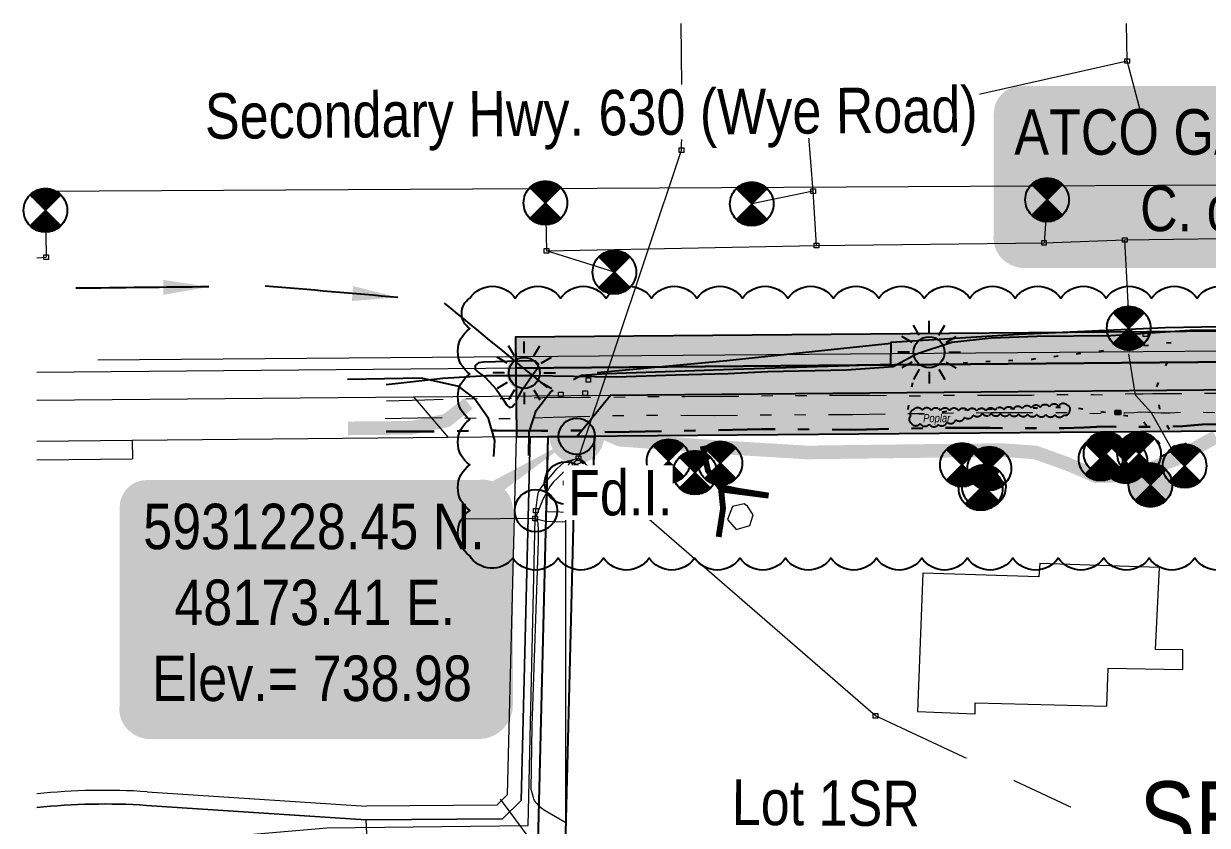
# Model space of a CAD drawing. Extents: x 47903 to 49482, y 5930913 to 5932062.
# Drawn here: x 48051.7 to 48312.1, y 5931142.8 to 5931319.3 of the extents above; entities that cross this region are included whole.
import ezdxf

# ---------------------------------------------------------------- set-up
doc = ezdxf.new("R2010")
doc.units = 0
doc.header["$LTSCALE"] = 5
for name, pattern in [('0', [1, 1, 0]), ('CENTERLINEX3', [5, 2.5, -1, 0.5, -1]), ('CENTERLINEX33', [6.5, 2.5, -1, 0.5, -1, 0.5, -1]), ('foc-DOT', [1, 0.2, -0.8]), ('foc-SEISMIC', [20.5, 15, -1, 0.5, -1, 0.5, -1, 0.5, -1]), ('foc-TIELINE', [1.875, 1.25, -0.625]), ('foc-TOPO', [1, 0.2, -0.8])]:
    doc.linetypes.add(name, pattern=pattern)
for name, color, linetype in [('_P-Temp 3', 104, 'Continuous'), ('_P-Temp H3', 71, 'Continuous'), ('AS-FENCE', 48, 'foc-FENCE'), ('AS-OWNER', 7, 'Continuous'), ('AS-POWER-BURIED-ATCO PIPELINES', 241, 'foc-POWER_BURIED'), ('AS-POWER-EXISTING-PP', 72, 'Continuous'), ('AS-SEISMIC', 224, 'foc-SEISMIC'), ('AS-SYMBOL', 7, 'Continuous'), ('C-RW', 13, 'Continuous'), ('DETAIL-HZ-Existing', 8, 'foc-DOT'), ('DETAIL-T', 7, 'Continuous'), ('L-MON', 1, 'Continuous'), ('L-TITLEDB', 4, 'Continuous'), ('L-TITLEDB-T', 4, 'Continuous'), ('P-BUFFER-PURPLE', 187, 'foc-TIELINE'), ('P-TEMP WITHIN RW-H', 254, 'Continuous'), ('PROPOSED-SCOPE', 240, 'Continuous'), ('T-BUSH', 110, '0'), ('T-BUSH-T', 110, 'Continuous'), ('T-LOW-AREA', 48, 'foc-TOPO'), ('T-SLOPE', 48, 'Continuous'), ('T-WATER-T', 170, 'Continuous')]:
    doc.layers.add(name, color=color, linetype=linetype)
for name, color, linetype, lineweight, true_color in [('AS-FIBRE-OPTIC', 7, 'foc-FIBREOP', 9, 0xff9c38), ('AS-SANITARY', 7, 'foc-SANITARY', 9, 0x29a300), ('AS-STORM', 7, 'foc-STORM', 9, 0x29a300), ('AS-TELUS-ATCO PIPELINES', 7, 'foc-TEL', 9, 0xff9c38), ('AS-WATER PIPE', 7, 'foc-WATER', 9, 0x8ac4ff), ('EXISTING PIPE IP', 7, 'CENTERLINEX3', 30, 0x3800e0)]:
    doc.layers.add(name, color=color, linetype=linetype, lineweight=lineweight, true_color=true_color)
for name, color, linetype, lineweight in [('AS-GENERAL', 48, 'Continuous', 18), ('AS-GENERAL-manhole', 48, 'Continuous', 18), ('EXISTING PIPE (EXIST OR HP)', 240, 'CENTERLINEX33', 20)]:
    doc.layers.add(name, color=color, linetype=linetype, lineweight=lineweight)
doc.layers.add('P-GROUND DISTURBANCE-H', color=7, linetype='Continuous', true_color=0x999999)
doc.layers.add('P-TEMP-WITHIN RW', color=7, linetype='Continuous', true_color=0x787878)
doc.styles.add('1.0', font='', dxfattribs={"height": 1})
doc.styles.add('80', font='', dxfattribs={"height": 10})
doc.styles.add('80CG', font='', dxfattribs={"height": 10})
doc.styles.add('80L', font='', dxfattribs={"height": 10})
doc.styles.add('foc-LtypeFont', font='', dxfattribs={"height": 7.35})
doc.styles.get('1.0').set_extended_font_data('Arial Narrow')
doc.styles.get('80').set_extended_font_data('Arial Narrow')
doc.styles.get('80CG').set_extended_font_data('Arial Narrow')
doc.styles.get('80L').set_extended_font_data('Arial Narrow')
doc.styles.get('foc-LtypeFont').set_extended_font_data('Arial Narrow')
doc.linetypes.add('foc-FENCE', pattern='A,10,-1,["X",foc-LtypeFont,S=0.2,R=0,X=-0.625,Y=-0.75],-1.24', length=12.24)
doc.linetypes.add('foc-FIBREOP', pattern='A,10,-1,["FO",foc-LtypeFont,S=0.2,R=0,X=-0.5,Y=-0.75],-2.75', length=13.75)
doc.linetypes.add('foc-POWER_BURIED', pattern='A,10,-1,["P",foc-LtypeFont,S=0.2,R=0,X=-0.425,Y=-0.75],-2', length=13)
doc.linetypes.add('foc-SANITARY', pattern='A,10,-1,["SN",foc-LtypeFont,S=0.2,R=0,X=-0.5,Y=-0.75],-2.75', length=13.75)
doc.linetypes.add('foc-STORM', pattern='A,10,-1,["ST",foc-LtypeFont,S=0.2,R=0,X=-0.5,Y=-0.75],-2.75', length=13.75)
doc.linetypes.add('foc-TEL', pattern='A,2,-1,["T",foc-LtypeFont,S=0.2,R=0,X=-0.425,Y=-0.75],-1.24,8', length=12.24)
doc.linetypes.add('foc-WATER', pattern='A,10,-1,["W",foc-LtypeFont,S=0.2,R=0,X=-0.425,Y=-0.75],-2', length=13)
doc.dimstyles.new('Compass 500', dxfattribs={"dimscale": 0.5, "dimtxt": 0.9, "dimasz": 2, "dimexe": 0.2, "dimexo": 0.0625, "dimgap": 0.5, "dimtad": 0, "dimtih": 1, "dimtoh": 1, "dimzin": 0, "dimdsep": 46, "dimtxsty": '1.0', "dimcen": 0.1, "dimse1": 1, "dimse2": 1, "dimclrd": 256, "dimclrt": 256, "dimaunit": 1, "dimadec": 4, "dimazin": 0, "dimtfac": 0.06, "dimtofl": 0, "dimtmove": 0, "dimatfit": 0, "dimfxl": 0.2, "dimtolj": 1, "dimtzin": 0, "dimlwd": -1, "dimarcsym": 0})

# ---------------------------------------------------------------- blocks, each defined once
blk = doc.blocks.new('fdia')
at = {"color": 255, "const_width": 1}
blk.add_lwpolyline([(-0.5, 0, 1), (0.5, 0, 1)], format="xyb", close=True, dxfattribs=at)
blk = doc.blocks.new('Fdiaa')
blk.add_blockref('fdia', (0, 0))
blk = doc.blocks.new('fdib')
at = {"color": 1, "const_width": 1.6}
blk.add_lwpolyline([(-0.4, 0, 1), (0.4, 0, 1)], format="xyb", close=True, dxfattribs=at)
at = {"color": 1}
blk.add_circle((0, 0), 0.8, dxfattribs=at)
blk = doc.blocks.new('Fdibb')
blk.add_blockref('fdib', (0, 0))
blk = doc.blocks.new('fdicc')
for name in ['Fdibb', 'Fdiaa']:
    blk.add_blockref(name, (0, 0))
blk = doc.blocks.new('FDI')
blk.add_blockref('fdicc', (0, 0))
blk = doc.blocks.new('lightpole')
h = blk.add_hatch(color=255)
h.dxf.hatch_style = 1
h.paths.add_polyline_path([(-0.782, 0, 1), (0.782, 0, 1)])
h.paths.add_polyline_path([(0.682, 0, -1), (-0.682, 0, -1)], flags=16)
h = blk.add_hatch(color=48)
h.dxf.hatch_style = 1
edge = h.paths.add_edge_path()
edge.add_arc((0, 0), 0.682, 0, 360)
at = {"color": 48}
for p, q in [((-0.431, 0.746), (-0.689, 1.194)), ((0, 0.862), (0, 1.379)), ((0.431, 0.746), (0.689, 1.194)), ((-0.746, 0.431), (-1.194, 0.689)), ((0.746, 0.431), (1.194, 0.689)), ((-0.862, 0), (-1.379, 0)), ((0.862, 0), (1.379, 0)), ((-0.746, -0.431), (-1.194, -0.689)), ((0.746, -0.431), (1.194, -0.689)), ((-0.431, -0.746), (-0.689, -1.194)), ((0, -0.862), (0, -1.379)), ((0.431, -0.746), (0.689, -1.194))]:
    blk.add_line(p, q, dxfattribs=at)
blk.add_circle((0, 0), 0.682, dxfattribs=at)
blk = doc.blocks.new('POWERPOLE')
h = blk.add_hatch(color=255)
edge = h.paths.add_edge_path()
edge.add_arc((0, 0), 0.96, 0, 360)
at = {"linetype": 'Continuous'}
for p, q in [((0.679, -0.679), (-0.679, 0.679)), ((-0.679, -0.679), (0.679, 0.679))]:
    blk.add_line(p, q, dxfattribs=at)
blk.add_circle((0, 0), 0.96, dxfattribs=at)
blk = doc.blocks.new('*X46')
at = {"color": 0}
for p, q in [((102.12, -2061.56), (108.81, -2061.56)), ((102.18, -2061.72), (108.75, -2061.72)), ((102.29, -2061.41), (108.64, -2061.41)), ((102.33, -2061.87), (108.59, -2061.87)), ((102.47, -2061.25), (108.45, -2061.25)), ((102.49, -2062.03), (108.44, -2062.03)), ((102.65, -2062.19), (108.28, -2062.19)), ((102.68, -2061.09), (108.25, -2061.09)), ((102.8, -2062.34), (108.13, -2062.34)), ((102.92, -2060.94), (108.01, -2060.94)), ((103.18, -2060.78), (107.75, -2060.78)), ((103.5, -2060.62), (107.43, -2060.62)), ((103.89, -2060.47), (107.03, -2060.47)), ((104.45, -2060.31), (106.48, -2060.31)), ((102.96, -2062.5), (107.97, -2062.5)), ((103.12, -2062.66), (107.81, -2062.66)), ((103.27, -2062.81), (107.66, -2062.81)), ((103.43, -2062.97), (107.5, -2062.97)), ((103.58, -2063.12), (107.34, -2063.12)), ((103.74, -2063.28), (107.19, -2063.28)), ((103.9, -2063.44), (107.03, -2063.44)), ((104.05, -2063.59), (106.88, -2063.59)), ((104.21, -2063.75), (106.72, -2063.75)), ((104.37, -2063.91), (106.56, -2063.91)), ((104.52, -2064.06), (106.41, -2064.06)), ((104.68, -2064.22), (106.25, -2064.22)), ((104.83, -2064.37), (106.09, -2064.37)), ((104.99, -2064.53), (105.94, -2064.53)), ((105.15, -2064.69), (105.78, -2064.69)), ((105.3, -2064.84), (105.63, -2064.84)), ((102.97, -2067.5), (107.96, -2067.5)), ((103.13, -2067.34), (107.8, -2067.34)), ((103.28, -2067.19), (107.65, -2067.19)), ((103.44, -2067.03), (107.49, -2067.03)), ((103.59, -2066.87), (107.33, -2066.87)), ((103.75, -2066.72), (107.18, -2066.72)), ((103.91, -2066.56), (107.02, -2066.56)), ((104.06, -2066.41), (106.87, -2066.41)), ((104.22, -2066.25), (106.71, -2066.25)), ((104.38, -2066.09), (106.55, -2066.09)), ((104.53, -2065.94), (106.4, -2065.94)), ((104.69, -2065.78), (106.24, -2065.78)), ((104.84, -2065.62), (106.08, -2065.62)), ((105, -2065.47), (105.93, -2065.47)), ((105.16, -2065.31), (105.77, -2065.31)), ((105.31, -2065.16), (105.62, -2065.16)), ((102.11, -2068.44), (108.82, -2068.44)), ((102.19, -2068.28), (108.74, -2068.28)), ((102.28, -2068.59), (108.65, -2068.59)), ((102.34, -2068.12), (108.58, -2068.12)), ((102.46, -2068.75), (108.47, -2068.75)), ((102.5, -2067.97), (108.43, -2067.97)), ((102.66, -2067.81), (108.27, -2067.81)), ((102.67, -2068.91), (108.26, -2068.91)), ((102.81, -2067.66), (108.12, -2067.66)), ((102.9, -2069.06), (108.03, -2069.06)), ((103.17, -2069.22), (107.76, -2069.22)), ((103.48, -2069.37), (107.45, -2069.37)), ((103.87, -2069.53), (107.06, -2069.53)), ((104.41, -2069.69), (106.52, -2069.69))]:
    blk.add_line(p, q, dxfattribs=at)
blk = doc.blocks.new('SP')
for p, q in [((0.679, -0.679), (-0.679, 0.679)), ((-0.679, -0.679), (0.679, 0.679))]:
    blk.add_line(p, q)
blk.add_circle((0, 0), 0.96)
at = {"xscale": 0.2, "yscale": 0.2, "zscale": 0.2}
blk.add_blockref('*X46', (-21.093, 413.001), dxfattribs=at)
blk = doc.blocks.new('*U56')
h = blk.add_hatch(color=254)
edge = h.paths.add_edge_path()
edge.add_line((-36.5, -28.5), (36.5, -28.5))
edge.add_arc((36.5, -22.5), 6, 270, 360)
edge.add_line((42.5, -22.5), (42.5, 21))
edge.add_arc((36.5, 21), 6, 0, 90)
edge.add_line((36.5, 27), (-36.5, 27))
edge.add_arc((-36.5, 21), 6, 90, 180)
edge.add_line((-42.5, 21), (-42.5, -22.5))
edge.add_arc((-36.5, -22.5), 6, 180, 270)
at = {"color": 1, "flags": 128}
blk.add_lwpolyline([(58.06, 36.6, 0, 10, 0), (0, 0, 5, 5, 0)], format="xyseb", dxfattribs=at)
blk.add_lwpolyline([(-36.5, -28.5, 3, 3, 0), (36.5, -28.5, 3, 3, 0.414214), (42.5, -22.5, 3, 3, 0), (42.5, 21, 3, 0, 0.414214), (36.5, 27, 0, 0, 0), (-36.5, 27, 0, 0, 0.414214), (-42.5, 21, 0, 0, 0), (-42.5, -22.5, 0, 3, 0.414214)], format="xyseb", close=True, dxfattribs=at)
at = {"color": 1, "style": '80'}
blk.add_attdef('ENTER_TEXT_001', (-35.99, -5), '', height=10, dxfattribs=at)
blk = doc.blocks.new('*U63')
h = blk.add_hatch(color=59)
edge = h.paths.add_edge_path()
edge.add_line((-86.5, -20), (86.5, -20))
edge.add_arc((86.5, -14), 6, 270, 360)
edge.add_line((92.5, -14), (92.5, 12.5))
edge.add_arc((86.5, 12.5), 6, 0, 90)
edge.add_line((86.5, 18.5), (-86.5, 18.5))
edge.add_arc((-86.5, 12.5), 6, 90, 180)
edge.add_line((-92.5, 12.5), (-92.5, -14))
edge.add_arc((-86.5, -14), 6, 180, 270)
at = {"color": 1, "flags": 128}
blk.add_lwpolyline([(-86.5, -20, 3, 3, 0), (86.5, -20, 3, 3, 0.414214), (92.5, -14, 3, 3, 0), (92.5, 12.5, 3, 0, 0.414214), (86.5, 18.5, 0, 0, 0), (-86.5, 18.5, 0, 0, 0.414214), (-92.5, 12.5, 0, 0, 0), (-92.5, -14, 0, 3, 0.414214)], format="xyseb", close=True, dxfattribs=at)
blk.add_lwpolyline([(-10.2, -49.5, 0, 7.5, 0), (0, 0, 0, 0, 0)], format="xyseb", dxfattribs=at)
at = {"color": 1, "style": '80'}
blk.add_attdef('ENTER_TEXT_001', (-35.99, -5), '', height=10, dxfattribs=at)

msp = doc.modelspace()

# ---------------------------------------------------------------- hatches: boundary and pattern name
at = {"layer": '_P-Temp H3'}
h = msp.add_hatch(color=256, dxfattribs=at)
h.dxf.hatch_style = 1
h.paths.add_polyline_path([(48160.01, 5931243.45), (48368.27, 5931245.28), (48368.21, 5931252.05), (48159.96, 5931250.32)])
h = msp.add_hatch(color=256, dxfattribs=at)
h.dxf.hatch_style = 1
h.paths.add_polyline_path([(48160.01, 5931243.45), (48160.14, 5931228.33), (48173.41, 5931228.45), (48180.82, 5931237.54), (48368.32, 5931239.19), (48368.27, 5931245.28)])
at = {"layer": 'P-GROUND DISTURBANCE-H'}
h = msp.add_hatch(color=256, dxfattribs=at)
h.dxf.hatch_style = 1
h.paths.add_polyline_path([(48291.84, 5931234.15), (48292.98, 5931234.15), (48292.98, 5931233.24), (48291.84, 5931233.24)])
at = {"layer": 'P-TEMP WITHIN RW-H'}
h = msp.add_hatch(color=256, dxfattribs=at)
h.dxf.hatch_style = 1
h.paths.add_polyline_path([(48368.32, 5931239.19), (48368.39, 5931230.05), (48173.41, 5931228.45), (48180.82, 5931237.54)])

# ---------------------------------------------------------------- linework, layer by layer
for centre in [(48171, 5931218.19), (48164.42, 5931212.1)]:
    msp.add_circle(centre, 4.67)
at = {"layer": '_P-Temp 3', "flags": 128}
for points in [[(48160.01, 5931243.45), (48368.27, 5931245.28), (48368.21, 5931252.05), (48159.96, 5931250.32)], [(48160.01, 5931243.45), (48160.14, 5931228.33), (48173.41, 5931228.45), (48180.82, 5931237.54), (48368.32, 5931239.19), (48368.27, 5931245.28)]]:
    msp.add_lwpolyline(points, close=True, dxfattribs=at)
at = {"layer": 'AS-FENCE', "flags": 128}
msp.add_lwpolyline([(48307.42, 5931226.87), (48301.63, 5931223.77)], dxfattribs=at)
at = {"layer": 'AS-FIBRE-OPTIC', "flags": 128}
msp.add_lwpolyline([(48054.64, 5931282.39), (48342.21, 5931283.98), (48354.64, 5931287.35), (48364.69, 5931294.73), (48432.88, 5931292.8)], dxfattribs=at)
at = {"layer": 'AS-GENERAL', "flags": 128}
for points in [[(48056.17, 5931268.4), (48057.17, 5931268.4), (48057.17, 5931267.4), (48056.17, 5931267.4)], [(48298.02, 5931251.41), (48299.02, 5931251.41), (48299.02, 5931250.41), (48298.02, 5931250.41)], [(48175.46, 5931241.35), (48176.46, 5931241.35), (48176.46, 5931240.35), (48175.46, 5931240.35)], [(48169.4, 5931238.19), (48170.4, 5931238.19), (48170.4, 5931237.19), (48169.4, 5931237.19)], [(48174.74, 5931238.46), (48175.74, 5931238.46), (48175.74, 5931237.46), (48174.74, 5931237.46)], [(48210.99, 5931213.12), (48210.19, 5931213.61), (48207.67, 5931213.04), (48206.54, 5931210.18), (48208.45, 5931207.93), (48211.45, 5931208.82), (48212.21, 5931211.21)], [(48301.57, 5931199.6), (48275.28, 5931200.5), (48275.06, 5931197.5), (48249.54, 5931198.31), (48248.32, 5931167.87), (48261.04, 5931167.38), (48261.04, 5931169.78), (48290.03, 5931169.07), (48290.31, 5931177.41), (48306.69, 5931177.15), (48306.71, 5931181.49), (48300.68, 5931181.54)]]:
    msp.add_lwpolyline(points, close=True, dxfattribs=at)
msp.add_lwpolyline([(48304.23, 5931225.8), (48299.79, 5931233.65), (48296.29, 5931237.49), (48294.87, 5931246.58)], dxfattribs=at)
at = {"layer": 'AS-GENERAL'}
for centre, radius in [((48294.91, 5931248.23), 0.986), ((48174.53, 5931222.98), 0.275), ((48174.91, 5931222.65), 0.275)]:
    msp.add_circle(centre, radius, dxfattribs=at)
at = {"layer": 'AS-GENERAL-manhole', "flags": 128}
for points in [[(48293.95, 5931311.58), (48294.95, 5931311.58), (48294.95, 5931310.58), (48293.95, 5931310.58)], [(48296.92, 5931300.56), (48297.92, 5931300.56), (48297.92, 5931299.56), (48296.92, 5931299.56)], [(48223.89, 5931295.85), (48224.89, 5931295.85), (48224.89, 5931294.85), (48223.89, 5931294.85)], [(48195.95, 5931291.92), (48196.95, 5931291.92), (48196.95, 5931290.92), (48195.95, 5931290.92)], [(48224.9, 5931282.92), (48225.9, 5931282.92), (48225.9, 5931281.92), (48224.9, 5931281.92)], [(48275.69, 5931271.53), (48276.69, 5931271.53), (48276.69, 5931270.53), (48275.69, 5931270.53)], [(48293.44, 5931272.17), (48294.44, 5931272.17), (48294.44, 5931271.17), (48293.44, 5931271.17)], [(48166.24, 5931269.79), (48167.24, 5931269.79), (48167.24, 5931268.79), (48166.24, 5931268.79)], [(48225.65, 5931270.95), (48226.65, 5931270.95), (48226.65, 5931269.95), (48225.65, 5931269.95)], [(48173.28, 5931224.13), (48174.28, 5931224.13), (48174.28, 5931223.13), (48173.28, 5931223.13)], [(48170.5, 5931218.69), (48171.5, 5931218.69), (48171.5, 5931217.69), (48170.5, 5931217.69)], [(48163.92, 5931212.6), (48164.92, 5931212.6), (48164.92, 5931211.6), (48163.92, 5931211.6)], [(48163.74, 5931210.85), (48164.74, 5931210.85), (48164.74, 5931209.85), (48163.74, 5931209.85)], [(48238.6, 5931167.45), (48239.6, 5931167.45), (48239.6, 5931166.45), (48238.6, 5931166.45)]]:
    msp.add_lwpolyline(points, close=True, dxfattribs=at)
at = {"layer": 'AS-POWER-BURIED-ATCO PIPELINES', "flags": 128}
msp.add_lwpolyline([(48131.48, 5931239.86), (48143.97, 5931241.28), (48153.53, 5931241.88), (48163.38, 5931241.84), (48182.07, 5931241.58), (48195.16, 5931241.97), (48206.6, 5931242.3), (48215.45, 5931242.7), (48232.73, 5931243.09), (48243, 5931243.81), (48248.13, 5931246.58), (48255.89, 5931249.22), (48264.54, 5931250.11), (48274.66, 5931250.51), (48290.89, 5931250.63), (48308.28, 5931251.8), (48323.97, 5931251.92), (48334.14, 5931254.05), (48349.83, 5931254.17), (48364.08, 5931254.24)], dxfattribs=at)
at = {"layer": 'AS-SANITARY'}
msp.add_line((48164.24, 5931210.35), (48164.42, 5931212.1), dxfattribs=at)
at = {"layer": 'AS-SANITARY', "flags": 128}
for points in [[(48336.09, 5931186.55), (48333.68, 5931134), (48303.97, 5931136.59), (48239.1, 5931166.95), (48173.78, 5931223.63), (48196.45, 5931291.42), (48196.56, 5931298.77), (48196.35, 5931319.29)], [(48054.64, 5931136.82), (48118.42, 5931142.32), (48162.7, 5931142.83), (48164.24, 5931210.35), (48148.95, 5931210.25)]]:
    msp.add_lwpolyline(points, dxfattribs=at)
at = {"layer": 'AS-SANITARY'}
for points in [[(48174.91, 5931222.65), (48174.48, 5931222.59), (48173.77, 5931222.39), (48172.84, 5931222.07), (48171.97, 5931221.67), (48171.04, 5931221.02), (48170.23, 5931220.38), (48169.13, 5931219.28), (48168.3, 5931218.45), (48167.55, 5931217.52), (48166.89, 5931216.33), (48165.94, 5931214.52), (48164.24, 5931210.35)], [(48164.42, 5931212.1), (48164.73, 5931215.09), (48164.95, 5931216.15), (48165.48, 5931217.06), (48166.61, 5931218.41), (48167.98, 5931220.06), (48169.01, 5931221.29), (48169.8, 5931222.07), (48170.47, 5931222.59), (48171.03, 5931222.84), (48171.54, 5931223.06), (48173.78, 5931223.63)], [(48171, 5931218.19), (48171, 5931219.63), (48171.05, 5931220.28), (48171.12, 5931220.83), (48171.23, 5931221.27), (48171.4, 5931221.72), (48171.63, 5931222.26), (48171.88, 5931222.73), (48172.27, 5931223.08), (48172.7, 5931223.33), (48173.78, 5931223.63)], [(48171.41, 5931217), (48171.46, 5931219.01), (48171.58, 5931219.95), (48171.75, 5931220.62), (48171.93, 5931221.22), (48172.14, 5931221.69), (48172.39, 5931222.11), (48172.75, 5931222.57), (48173.06, 5931222.92), (48173.78, 5931223.63)], [(48170.98, 5931144.81), (48170.99, 5931164.34), (48171, 5931218.19)], [(48165, 5931207.73), (48164.88, 5931209.24), (48164.83, 5931209.46), (48164.79, 5931209.69), (48164.71, 5931209.88), (48164.59, 5931210.06), (48164.24, 5931210.35)], [(48170.98, 5931143.36), (48166.43, 5931146.03), (48166.08, 5931146.28), (48165.73, 5931146.51), (48165.4, 5931146.75), (48165.15, 5931146.96), (48164.9, 5931147.23), (48164.73, 5931147.48), (48164.5, 5931147.74), (48164.31, 5931148.04), (48164.09, 5931148.33), (48163.96, 5931148.65), (48163.86, 5931148.97), (48163.37, 5931150.73), (48163.62, 5931164.74), (48164.96, 5931205.39), (48165, 5931207.73)], [(48358.03, 5930912.92), (48361.45, 5931040.44), (48362.53, 5931080.46), (48361.63, 5931084.34), (48360.44, 5931085.47), (48358.15, 5931086.27), (48219.38, 5931090.12), (48173.02, 5931091.45), (48171.04, 5931092.59), (48169.46, 5931096.51), (48170.98, 5931143.36), (48170.98, 5931144.81)]]:
    msp.add_lwpolyline(points, dxfattribs=at)
at = {"layer": 'AS-STORM'}
for p, q in [((48294.45, 5931311.08), (48294.33, 5931319.29)), ((48224.39, 5931295.35), (48294.45, 5931311.08)), ((48297.42, 5931300.06), (48294.45, 5931311.08)), ((48225.4, 5931282.42), (48224.39, 5931295.35)), ((48225.4, 5931282.42), (48211.9, 5931279.61)), ((48226.15, 5931270.45), (48225.4, 5931282.42)), ((48276.86, 5931280.52), (48276.19, 5931271.03)), ((48056.54, 5931278.21), (48056.67, 5931267.9)), ((48294.97, 5931252.35), (48293.94, 5931271.67)), ((48181.68, 5931264.59), (48166.74, 5931269.29)), ((48156.59, 5931148.59), (48163.1, 5931139.77))]:
    msp.add_line(p, q, dxfattribs=at)
for points in [[(48166.5, 5931279.83), (48166.74, 5931269.29), (48226.15, 5931270.45), (48276.19, 5931271.03), (48293.94, 5931271.67), (48326.15, 5931272.17), (48417.25, 5931270.9), (48479.42, 5931273.54)], [(48054.64, 5931267.78), (48056.67, 5931267.9)]]:
    msp.add_lwpolyline(points, dxfattribs=at)
at = {"layer": 'AS-TELUS-ATCO PIPELINES', "flags": 128}
msp.add_lwpolyline([(48068.05, 5931245.27), (48435.93, 5931248.25)], dxfattribs=at)
at = {"layer": 'AS-WATER PIPE'}
msp.add_lwpolyline([(48164.24, 5931210.35), (48166.51, 5931209.76), (48171, 5931209.65)], dxfattribs=at)
at = {"layer": 'C-RW', "flags": 128}
msp.add_lwpolyline([(48359.68, 5931083.44), (48163.69, 5931088.47), (48167.14, 5931228.4), (48177.27, 5931228.41), (48176.79, 5931214.44), (48172.79, 5931214.54), (48169.78, 5931094.31), (48359.83, 5931089.43)], close=True, dxfattribs=at)
at = {"layer": 'DETAIL-HZ-Existing', "linetype": 'Continuous', "flags": 128}
for points, const_width in [([(48313.99, 5931228.36), (48305.08, 5931223.4), (48295.74, 5931219.88), (48287.61, 5931219.72), (48281.18, 5931222.44), (48274.33, 5931224.91), (48266.98, 5931225.43), (48252.55, 5931225.27), (48223.94, 5931224.91), (48202.91, 5931226.19), (48182.85, 5931227.73), (48173.41, 5931231.79), (48168.02, 5931236.13)], 3), ([(48123.08, 5931230.21), (48136.88, 5931230.33), (48144.76, 5931231.95), (48149.57, 5931235.69)], 3), ([(48201.11, 5931226.33), (48202.24, 5931220.97), (48204.82, 5931217.37), (48208.69, 5931216.5), (48215.6, 5931215.41), (48205.15, 5931216.76), (48205.58, 5931212.58), (48204.61, 5931206.32)], 1.3)]:
    msp.add_lwpolyline(points, dxfattribs=dict(at, const_width=const_width))
at = {"layer": 'EXISTING PIPE (EXIST OR HP)', "flags": 128}
for points in [[(48131.53, 5931236.29), (48140.02, 5931236.49), (48147.46, 5931236.71), (48156.84, 5931236.8), (48165.94, 5931237), (48174.45, 5931237.1), (48181.26, 5931237.08), (48189.71, 5931237.23), (48197.19, 5931237.23), (48205.41, 5931237.28), (48213.59, 5931237.4), (48220.77, 5931237.44), (48231.3, 5931237.53), (48237.74, 5931237.52), (48242.19, 5931237.41), (48246.78, 5931237.34), (48252.89, 5931237.51), (48259.4, 5931237.54), (48266.24, 5931237.53), (48273.51, 5931237.55), (48279.95, 5931237.7), (48282.76, 5931237.69), (48284.94, 5931237.72), (48287.1, 5931237.66), (48289.31, 5931237.62), (48291.39, 5931237.69), (48293.68, 5931237.83), (48295.24, 5931237.89), (48296.35, 5931237.83), (48298.02, 5931237.8), (48300.04, 5931237.91), (48302.21, 5931237.85), (48305.15, 5931237.92), (48307.75, 5931237.92), (48311.79, 5931237.96), (48317.94, 5931238.04), (48326.43, 5931238.43), (48333.74, 5931238.25), (48342.81, 5931238.37), (48350.11, 5931238.21), (48355.44, 5931238.51), (48360.49, 5931238.42), (48368.07, 5931238.28), (48372.92, 5931238.36), (48381.42, 5931238.52), (48387.59, 5931238.68), (48398.86, 5931239.05), (48413.11, 5931239.42)], [(48131.28, 5931232.36), (48138.34, 5931232.54), (48145.82, 5931232.59), (48153.71, 5931232.38), (48160.79, 5931232.38), (48168.23, 5931232.71), (48177.67, 5931232.94), (48187.51, 5931233.15), (48195.87, 5931233.09), (48203.75, 5931233.03), (48212.08, 5931233.15), (48218.57, 5931233.23), (48226.47, 5931233.22), (48234.15, 5931233.26), (48241.79, 5931233.43), (48251.41, 5931233.48), (48256.9, 5931233.61), (48264.64, 5931233.68), (48271.76, 5931233.69), (48278.27, 5931233.72), (48284.28, 5931233.68), (48287.15, 5931233.5), (48289.53, 5931233.56), (48291.5, 5931233.73), (48293.96, 5931233.63), (48296.04, 5931233.69), (48297.45, 5931233.82), (48299.19, 5931233.75), (48300.4, 5931233.69), (48301.92, 5931233.64), (48303.93, 5931233.66), (48307.33, 5931233.87), (48308.76, 5931233.83), (48315.05, 5931233.68), (48326.16, 5931233.91), (48335.31, 5931234.41), (48344.44, 5931234.69), (48353.23, 5931234.68), (48361.99, 5931234.83), (48368.28, 5931234.82), (48374.31, 5931234.61), (48381.48, 5931234.79), (48388.49, 5931234.65), (48395.54, 5931234.87), (48402.13, 5931235.02), (48409.36, 5931235.2), (48413.72, 5931235.42)]]:
    msp.add_lwpolyline(points, dxfattribs=at)
at = {"layer": 'EXISTING PIPE IP', "flags": 128}
msp.add_lwpolyline([(48391.99, 5931231.75), (48383.29, 5931231.56), (48374.95, 5931231.24), (48369.23, 5931231.56), (48360.33, 5931231.61), (48342.92, 5931231.69), (48329.83, 5931231.58), (48317.85, 5931231.16), (48310.97, 5931231.09), (48306.71, 5931230.71), (48304.21, 5931230.64), (48303.04, 5931230.69), (48300.68, 5931230.58), (48297.3, 5931230.55), (48293.08, 5931230.49), (48289.12, 5931230.59), (48285.01, 5931230.37), (48280.51, 5931230.24), (48274.26, 5931230.24), (48264.41, 5931230.3), (48254.58, 5931230.31), (48245.46, 5931230.19), (48234.7, 5931229.91), (48224.8, 5931229.99), (48214.06, 5931230.05), (48203.78, 5931229.78), (48192.7, 5931229.62), (48181.35, 5931229.39), (48173.67, 5931229.77), (48165.61, 5931229.67), (48155.64, 5931229.74), (48142.91, 5931229.54), (48131.47, 5931229.53)], dxfattribs=at)
at = {"layer": 'L-TITLEDB', "lineweight": 0}
for p, q in [((48368.77, 5931245.28), (48054.64, 5931242.53)), ((48137.46, 5931237.16), (48180.82, 5931237.54)), ((48173.41, 5931228.45), (48180.82, 5931237.54)), ((48173.41, 5931228.45), (48180.82, 5931237.54)), ((48180.82, 5931237.54), (48368.61, 5931239.19)), ((48180.82, 5931237.54), (48368.61, 5931239.19)), ((48054.64, 5931236.44), (48137.46, 5931237.16)), ((48054.64, 5931236.44), (48137.46, 5931237.16)), ((48137.46, 5931237.16), (48145.09, 5931228.19)), ((48137.46, 5931237.16), (48145.09, 5931228.19)), ((48337.54, 5931229.8), (48177.15, 5931228.48)), ((48337.54, 5931229.8), (48177.15, 5931228.48)), ((48075.62, 5931227.54), (48054.64, 5931227.35)), ((48075.62, 5931227.54), (48054.64, 5931227.35)), ((48145.09, 5931228.19), (48075.62, 5931227.54)), ((48145.09, 5931228.19), (48075.62, 5931227.54)), ((48075.62, 5931227.54), (48075.65, 5931223.48)), ((48160.14, 5931228.33), (48145.09, 5931228.19)), ((48160.14, 5931228.33), (48145.09, 5931228.19)), ((48158.17, 5931149.62), (48160.14, 5931228.33)), ((48163.14, 5931228.36), (48160.14, 5931228.33)), ((48163.14, 5931228.36), (48160.14, 5931228.33)), ((48161.14, 5931148.33), (48163.14, 5931228.36)), ((48163.14, 5931228.36), (48161.14, 5931148.33)), ((48163.14, 5931228.36), (48167.14, 5931228.4)), ((48167.14, 5931228.4), (48163.14, 5931228.36)), ((48167.14, 5931228.4), (48166.79, 5931214.69)), ((48167.14, 5931228.4), (48166.79, 5931214.69)), ((48173.41, 5931228.45), (48167.14, 5931228.4)), ((48173.41, 5931228.45), (48167.14, 5931228.4)), ((48177.15, 5931228.48), (48173.41, 5931228.45)), ((48177.15, 5931228.48), (48173.41, 5931228.45)), ((48177.13, 5931228.15), (48176.79, 5931214.44)), ((48177.15, 5931228.48), (48177.13, 5931228.15)), ((48054.64, 5931223.3), (48075.65, 5931223.48)), ((48166.79, 5931214.69), (48166.73, 5931211.89)), ((48176.79, 5931214.44), (48176.73, 5931211.64)), ((48166.73, 5931211.89), (48172.72, 5931211.74)), ((48172.72, 5931211.74), (48176.73, 5931211.64)), ((48078.94, 5931150.23), (48127.13, 5931147.04)), ((48158.17, 5931149.62), (48155.8, 5931147.29)), ((48078.74, 5931147.24), (48127.01, 5931144.04)), ((48127.01, 5931144.04), (48078.74, 5931147.24)), ((48155.8, 5931147.29), (48127.13, 5931147.04)), ((48161.14, 5931148.33), (48157.04, 5931144.29)), ((48161.14, 5931148.33), (48157.04, 5931144.29)), ((48127.01, 5931144.04), (48157.04, 5931144.29)), ((48157.04, 5931144.29), (48127.01, 5931144.04)), ((48127.01, 5931144.04), (48127.32, 5931138.04))]:
    msp.add_line(p, q, dxfattribs=at)
at = {"layer": 'L-TITLEDB', "lineweight": 0, "flags": 128}
msp.add_lwpolyline([(48054.64, 5931146.73, -0.043645), (48078.74, 5931147.24)], format="xyb", dxfattribs=at)
at = {"layer": 'L-TITLEDB', "lineweight": 0}
for centre, radius, start, end in [((48069.6, 5931009.2), 141.34, 86.2111, 96.0744), ((48069.59, 5931009.2), 138.34, 86.2066, 96.2028)]:
    msp.add_arc(centre, radius, start, end, dxfattribs=at)
at = {"layer": 'P-BUFFER-PURPLE'}
msp.add_lwpolyline([(48291.84, 5931234.15), (48292.98, 5931234.15), (48292.98, 5931233.24), (48291.84, 5931233.24)], close=True, dxfattribs=at)
at = {"layer": 'P-TEMP-WITHIN RW', "flags": 128}
msp.add_lwpolyline([(48368.32, 5931239.19), (48368.39, 5931230.05), (48173.41, 5931228.45), (48180.82, 5931237.54)], close=True, dxfattribs=at)
at = {"layer": 'PROPOSED-SCOPE', "flags": 128}
msp.add_lwpolyline([(48319.32, 5931201.63, -0.520567), (48309.32, 5931201.63, -0.520567), (48299.32, 5931201.63, -0.520567), (48289.32, 5931201.63, -0.520567), (48279.32, 5931201.63, -0.520567), (48269.32, 5931201.63, -0.520567), (48259.32, 5931201.63, -0.520567), (48249.32, 5931201.63, -0.520567), (48239.32, 5931201.63, -0.520567), (48229.32, 5931201.63, -0.520567), (48219.32, 5931201.63, -0.520567), (48209.32, 5931201.63, -0.520567), (48199.32, 5931201.63, -0.520567), (48189.32, 5931201.63, -0.520567), (48179.32, 5931201.63, -0.520567), (48169.32, 5931201.63, -0.520567), (48159.32, 5931201.63, -0.520567), (48149.85, 5931202.17, -0.520567), (48149.85, 5931212.17, -0.520567), (48149.85, 5931222.17, -0.520567), (48149.85, 5931232.17, -0.520567), (48149.85, 5931242.17, -0.520567), (48149.85, 5931252.17, -0.520567), (48149.85, 5931258.87, -0.520567), (48159.85, 5931258.87, -0.520567), (48169.85, 5931258.87, -0.520567), (48179.85, 5931258.87, -0.520567), (48189.85, 5931258.87, -0.520567), (48199.85, 5931258.87, -0.520567), (48209.85, 5931258.87, -0.520567), (48219.85, 5931258.87, -0.520567), (48229.85, 5931258.87, -0.520567), (48239.85, 5931258.87, -0.520567), (48249.85, 5931258.87, -0.520567), (48259.85, 5931258.87, -0.520567), (48269.85, 5931258.87, -0.520567), (48279.85, 5931258.87, -0.520567), (48289.85, 5931258.87, -0.520567), (48299.85, 5931258.87, -0.520567), (48309.85, 5931258.87, -0.520567), (48319.85, 5931258.87, -0.520567)], format="xyb", dxfattribs=at)
at = {"layer": 'T-BUSH', "flags": 128}
msp.add_lwpolyline([(48246.95, 5931231.38, 0.520567), (48248.94, 5931231.26, 0.520567), (48250.94, 5931231.13, 0.520567), (48252.93, 5931231.04, 0.520567), (48254.86, 5931231.57, 0.520567), (48256.79, 5931232.1, 0.520567), (48258.72, 5931232.63, 0.520567), (48260.64, 5931233.15, 0.520567), (48262.59, 5931233.53, 0.520567), (48264.59, 5931233.49, 0.520567), (48266.59, 5931233.45, 0.520567), (48268.59, 5931233.41, 0.520567), (48270.59, 5931233.37, 0.520567), (48272.59, 5931233.33, 0.520567), (48274.59, 5931233.29, 0.520567), (48276.59, 5931233.25, 0.520567), (48278.59, 5931233.21, 0.520567), (48280.59, 5931233.17, 0.520567), (48281.85, 5931234.12, 0.520567), (48281.36, 5931235.22, 0.520567), (48279.37, 5931235.09, 0.520567), (48277.37, 5931234.96, 0.520567), (48275.37, 5931234.84, 0.520567), (48273.38, 5931234.71, 0.520567), (48271.38, 5931234.58, 0.520567), (48269.39, 5931234.45, 0.520567), (48267.39, 5931234.33, 0.520567), (48265.4, 5931234.2, 0.520567), (48263.4, 5931234.07, 0.520567), (48261.4, 5931234.05, 0.520567), (48259.4, 5931234.08, 0.520567), (48257.4, 5931234.11, 0.520567), (48255.4, 5931234.13, 0.520567), (48253.4, 5931234.16, 0.520567), (48251.4, 5931234.18, 0.520567), (48249.41, 5931234.21, 0.520567), (48247.41, 5931234.24, 0.520567), (48246.84, 5931232.92, 0.520567)], format="xyb", close=True, dxfattribs=at)
at = {"layer": 'T-LOW-AREA', "flags": 128}
msp.add_lwpolyline([(48304.13, 5931249.06), (48273.52, 5931245.38), (48248.31, 5931244.04), (48246.71, 5931238.13), (48246.06, 5931233.15), (48258.33, 5931234.31), (48282.12, 5931234.94), (48297.49, 5931232.55), (48303.11, 5931224.8), (48305.38, 5931226.97), (48301.74, 5931233.59), (48301, 5931239.37), (48304.47, 5931247.61)], dxfattribs=at)
at = {"layer": 'T-SLOPE', "flags": 128}
for points in [[(48172.65, 5931240.98), (48174.43, 5931241.92), (48180.08, 5931242.32), (48207.83, 5931243.21), (48242.51, 5931244.31), (48242.58, 5931249.18), (48270.62, 5931250.98), (48302.86, 5931252.38), (48330.93, 5931252.92), (48351.62, 5931251.15), (48362.49, 5931248.62), (48366.98, 5931245.97), (48371.22, 5931240.64), (48372.61, 5931237.45)], [(48177.9, 5931242.53), (48206.39, 5931245.17), (48242.57, 5931248.96)], [(48160.08, 5931236.3), (48161.65, 5931239.01), (48164.12, 5931242.56), (48164.85, 5931243.5), (48164.95, 5931244.34), (48164.31, 5931245.02), (48163.42, 5931245.07), (48152.91, 5931244.75), (48151.76, 5931244.67), (48151.09, 5931244.08), (48151.07, 5931243.26), (48151.72, 5931242.59), (48153.32, 5931241.42), (48155.7, 5931238.83), (48157.11, 5931236.74), (48158, 5931235.3), (48158.58, 5931234.84), (48159.2, 5931234.95), (48159.78, 5931235.7)], [(48155.15, 5931224.03), (48155.36, 5931227.51), (48153.97, 5931232.36), (48150.87, 5931236.89), (48147.48, 5931239.42), (48139.26, 5931241.24), (48122.94, 5931240.93)], [(48162.86, 5931224.22), (48162.95, 5931229.35), (48164.46, 5931234.17), (48167.76, 5931238.38), (48168.19, 5931238.61)]]:
    msp.add_lwpolyline(points, dxfattribs=at)

# ---------------------------------------------------------------- block references
at = {"layer": 'AS-OWNER'}
ref = msp.add_blockref('*U63', (48357.63, 5931287.03), dxfattribs=at)
ref.add_attrib('ENTER_TEXT_001', 'ATCO GAS AND PIPELINES LTD.', (48269.64, 5931290.45), dxfattribs={"layer": '0', "color": 1, "height": 10, "style": '80'})
ref.add_attrib('ENTER_TEXT_002', 'C. of T. 232 305 498 +2', (48297.31, 5931273.61), dxfattribs={"layer": '0', "color": 1, "height": 10, "style": '80'})
at = {"layer": 'AS-POWER-EXISTING-PP', "color": 5, "xscale": 4.999078389999996, "yscale": 4.999078389999996, "zscale": 4.999078389999996}
msp.add_blockref('POWERPOLE', (48299.6, 5931217.75), dxfattribs=at)
at = {"layer": 'AS-SEISMIC', "xscale": 4.999078389999996, "yscale": 4.999078389999996, "zscale": 4.999078389999996}
for p in [(48166.5, 5931279.83), (48211.9, 5931279.61), (48276.86, 5931280.52), (48056.54, 5931278.21), (48181.68, 5931264.59), (48294.81, 5931252.28), (48307.1, 5931221.94)]:
    msp.add_blockref('SP', p, dxfattribs=at)
at = {"layer": 'AS-SYMBOL', "color": 2, "xscale": 4.999999999999997, "yscale": 4.999999999999997, "zscale": 4.999999999999997}
for p in [(48250.91, 5931246.97), (48161.84, 5931242.43)]:
    msp.add_blockref('lightpole', p, dxfattribs=at)
at = {"layer": 'DETAIL-T', "color": 3}
ref = msp.add_blockref('*U56', (48115.35, 5931191.85), dxfattribs=at)
ref.add_attrib('ENTER_TEXT_001', '5931228.45 N.', (48078.03, 5931203.62), dxfattribs={"layer": '0', "color": 1, "height": 10, "style": '80'})
ref.add_attrib('ENTER_TEXT_002', '48173.41 E.', (48084.88, 5931186.92), dxfattribs={"layer": '0', "color": 1, "height": 10, "style": '80'})
ref.add_attrib('ENTER_TEXT_003', 'Elev.= 738.98', (48079.96, 5931170.21), dxfattribs={"layer": '0', "color": 1, "height": 10, "style": '80'})
at = {"layer": 'T-BUSH', "xscale": 4.999078389999996, "yscale": 4.999078389999996, "zscale": 4.999078389999996}
for p in [(48289.71, 5931224.69), (48193.59, 5931223.01), (48204.99, 5931222.54), (48258.14, 5931222.19), (48288.65, 5931223.5), (48294.08, 5931222.96), (48297.1, 5931224.6), (48199.4, 5931220.47), (48264.16, 5931221.39), (48262.24, 5931216.96), (48262.97, 5931217.41), (48299.6, 5931217.75)]:
    msp.add_blockref('SP', p, dxfattribs=at)

# ---------------------------------------------------------------- texts
at = {"layer": 'T-BUSH-T', "insert": (48248.42, 5931233.37), "char_height": 1.7997, "attachment_point": 1, "style": '80L'}
msp.add_mtext_dynamic_manual_height_columns('\\pi1.17873;{\\fArial Narrow|b0|i1|c0|p34;Poplar}', width=8.396, gutter_width=49.99, heights=[0], dxfattribs=at)

# ---------------------------------------------------------------- leaders
at = {"layer": 'T-WATER-T', "path_type": 1}
for points in [[(48092.48, 5931261.36), (48063.24, 5931261.04)], [(48134.03, 5931259.03), (48104.89, 5931261.53)], [(48166.93, 5931239.21), (48144.34, 5931257.77)]]:
    msp.add_leader(points, dimstyle='Compass 500', override={"dimasz": 20, "dimgap": 0.5, "dimtad": 0}, dxfattribs=at)

# ---------------------------------------------------------------- next in the draw order: texts
at = {"layer": 'DETAIL-T', "color": 3, "insert": (48315.52, 5931131.18), "char_height": 16, "width": 63.6361, "attachment_point": 5, "style": '80CG', "bg_fill": 3, "box_fill_scale": 1.1, "bg_fill_color": 256, "bg_fill_transparency": 0}
msp.add_mtext('SEE\\PDETAIL', dxfattribs=at)
at = {"layer": 'L-MON', "insert": (48171.49, 5931221.06), "char_height": 9.998, "width": 22.04, "attachment_point": 1, "style": '80L', "bg_fill": 3, "box_fill_scale": 1.1, "bg_fill_color": 256, "bg_fill_transparency": 0}
msp.add_mtext('Fd.I.', dxfattribs=at)
at = {"layer": 'L-TITLEDB-T', "insert": (48091.56, 5931303.93), "char_height": 10, "attachment_point": 1, "rotation": 0.5022, "style": '80L', "bg_fill": 3, "box_fill_scale": 1.1, "bg_fill_color": 256, "bg_fill_transparency": 0}
msp.add_mtext_dynamic_manual_height_columns('Secondary Hwy. 630 (Wye Road)', width=169.3974, gutter_width=49.99, heights=[0], dxfattribs=at)
at = {"layer": 'L-TITLEDB-T', "insert": (48191.02, 5931153.08), "char_height": 9.9982, "attachment_point": 1, "rotation": 359.5584, "style": '80L', "bg_fill": 2}
msp.add_mtext_dynamic_manual_height_columns('\\pi16.52718,t106.51065;Lot 1SR\\P\\pi0.50352,t90.48699;Plan 962 3653', width=73.463, gutter_width=50.01, heights=[0], dxfattribs=at)

# ---------------------------------------------------------------- next in the draw order: block references
at = {"layer": 'L-MON', "xscale": 4.999999999999983, "yscale": 4.999999999999983, "zscale": 4.999999999999983}
msp.add_blockref('FDI', (48173.41, 5931228.45), dxfattribs=at)

doc.saveas('drawing.dxf')
